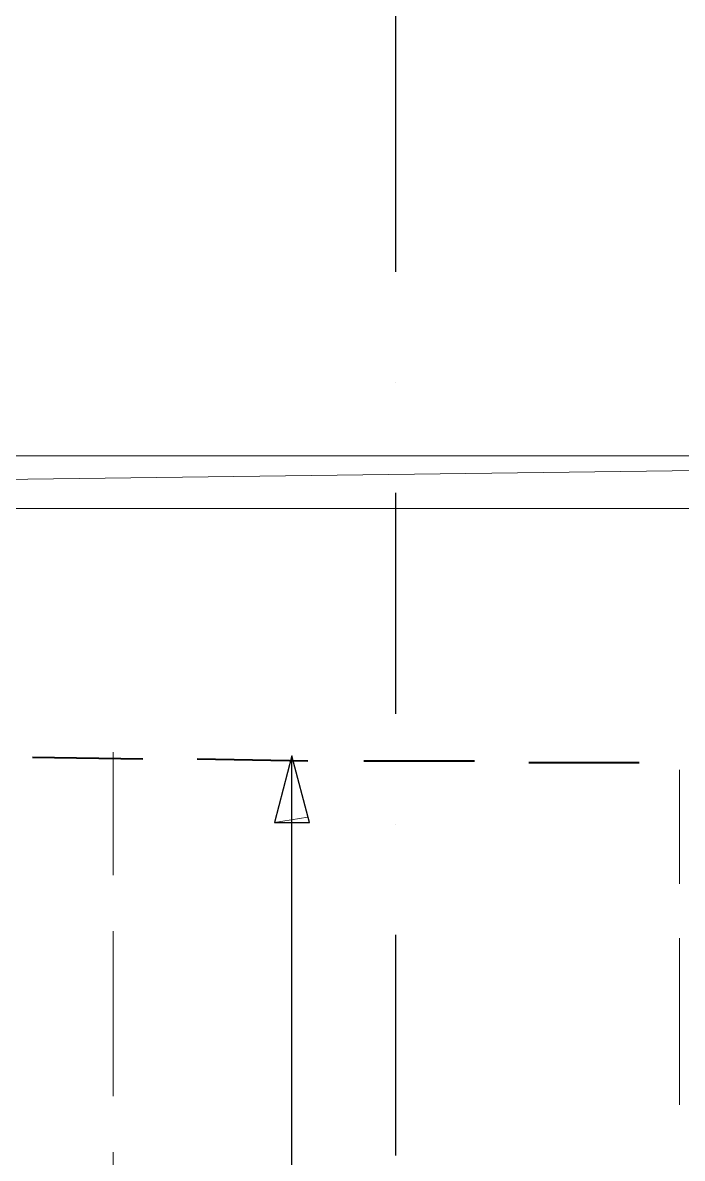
# Model space of a CAD drawing. Header units: inches. Extents: x 2 to 859, y 1 to 607.
# Drawn here: x 124.06 to 148.52, y 426.67 to 468.79 of the extents above; entities that cross this region are included whole.
import ezdxf

# ---------------------------------------------------------------- set-up
doc = ezdxf.new("R2010")
doc.units = ezdxf.units.IN
doc.header["$MEASUREMENT"] = 0
doc.layers.add('PDF_Geometry', color=7, linetype='Continuous', true_color=0x00b8b8)

msp = doc.modelspace()

# ---------------------------------------------------------------- linework, layer by layer
at = {"layer": 'PDF_Geometry', "color": 7, "lineweight": 25}
for points in [[(137.883, 472.427), (137.883, 465.664)], [(137.883, 465.664), (137.883, 459.55)], [(137.883, 465.273), (137.883, 465.273)], [(137.883, 455.453), (137.883, 455.453)], [(137.883, 451.356), (137.883, 443.161)], [(134.696, 439.129), (134.046, 441.6), (133.396, 439.129), (134.696, 439.129)], [(134.046, 381.377), (134.046, 441.6)], [(137.883, 439.064), (137.883, 439.064)], [(137.883, 434.967), (137.883, 426.772)]]:
    msp.add_lwpolyline(points, dxfattribs=at)
at = {"layer": 'PDF_Geometry', "color": 1, "lineweight": 0}
for points in [[(38.118, 452.721), (40.134, 450.77), (191.147, 452.721), (38.118, 452.721)], [(40.134, 450.77), (191.147, 452.721), (189.131, 450.77), (40.134, 450.77)]]:
    msp.add_lwpolyline(points, dxfattribs=at)
at = {"layer": 'PDF_Geometry', "color": 3, "lineweight": 40}
for points in [[(128.518, 441.47), (124.421, 441.535)], [(134.631, 441.405), (130.534, 441.47)], [(140.81, 441.405), (136.712, 441.405)], [(146.923, 441.34), (142.826, 441.34)]]:
    msp.add_lwpolyline(points, dxfattribs=at)
at = {"layer": 'PDF_Geometry', "color": 30, "lineweight": 20}
for points in [[(127.412, 441.73), (127.412, 437.178)], [(148.419, 441.08), (148.419, 436.853)], [(127.412, 435.097), (127.412, 428.983)], [(148.419, 434.837), (148.419, 428.658)], [(127.412, 426.902), (127.412, 420.789)]]:
    msp.add_lwpolyline(points, dxfattribs=at)
at = {"layer": 'PDF_Geometry', "color": 3, "lineweight": 0}
for points in [[(134.046, 441.6), (133.396, 439.129), (134.631, 439.324), (134.046, 441.6)], [(133.396, 439.129), (134.631, 439.324), (134.696, 439.129), (133.396, 439.129)]]:
    msp.add_lwpolyline(points, dxfattribs=at)

doc.saveas('drawing.dxf')
